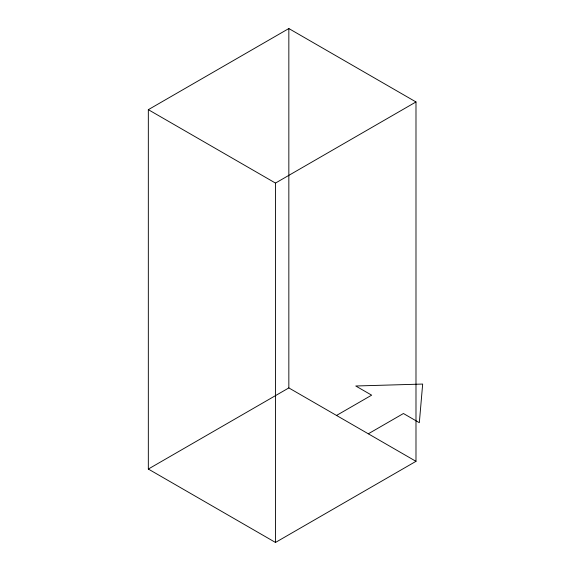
<?xml version="1.0" encoding="UTF-8"?>
<svg xmlns="http://www.w3.org/2000/svg" width="571" height="571" viewBox="0 0 571 571"><rect width="100%" height="100%" fill="white"/><g stroke="black" fill="none" stroke-linecap="round" stroke-linejoin="round"><path stroke-width="0.86" d="M148.332 109.675L288.84 28.55L415.988 101.952L415.988 461.325L275.479 542.45L148.332 469.048L148.332 109.675L275.479 183.077L415.988 101.952M148.332 469.048L288.84 387.923L415.988 461.325M336.519 415.452L371.65 395.168L355.754 385.996L422.668 384.062L419.328 422.697L403.433 413.518L368.309 433.803M288.84 28.55L288.84 387.923M275.479 183.077L275.479 542.45"/></g></svg>
